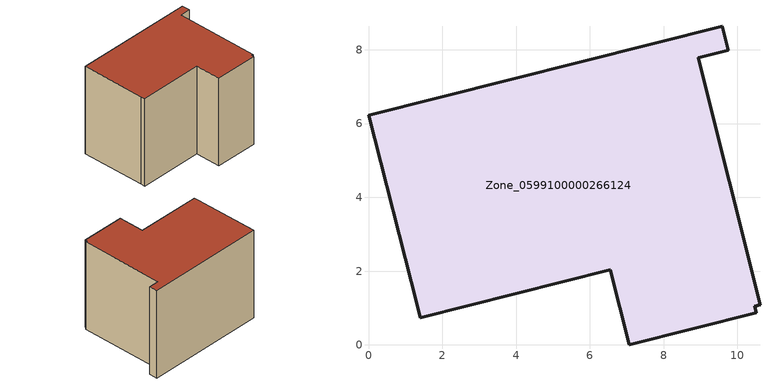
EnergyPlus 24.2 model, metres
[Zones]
Zone_0599100000266124
 floor ground (C_G): 10.52,0.86 7.07,0 6.56,2.04 1.41,0.74 1.32,1.08 0,6.22 9.59,8.64 9.75,7.99 8.93,7.78 10.61,1.08 10.47,1.05 z0
 wall outside (C_F): 9.75,7.99 9.59,8.64 0,6.22 1.32,1.08 1.41,0.74 6.56,2.04 7.07,0 10.52,0.86 10.47,1.05 10.61,1.08 8.93,7.78 9.75,7.99 z0:7.5
 roof outside (C_R): 10.52,0.86 10.47,1.05 10.61,1.08 8.93,7.78 9.75,7.99 9.59,8.64 0,6.22 1.32,1.08 1.41,0.74 6.56,2.04 7.07,0 z7.5
[BUILDING]
Pand.0599100000266124: North Axis=0; Terrain=City; Loads Convergence Tolerance Value=0.04; Temperature Convergence Tolerance Value=0.4; Solar Distribution=FullExterior; Maximum Number of Warmup Days=25; Minimum Number of Warmup Days=1
[Site:Location]
Rotterdam.The.Hague.AP_ZH_NLD Design_Conditions: Latitude=51.96; Longitude=4.45; Time Zone=1; Elevation=-4.5
[SITE:GROUNDTEMPERATURE:BUILDINGSURFACE]
18, 18, 18, 18, 18, 18, 18, 18, 18, 18, 18, 18
[MATERIAL] Thermal Absorptance=0.9; Solar Absorptance=0.7; Visible Absorptance=0.7
Name | Roughness | Thickness | Conductivity | Density | Specific Heat
G.TC.1975-1991 | MediumSmooth | 0.15 | 0.288461 | 540 | 1210
F.TC.1975-1991 | Rough | 0.3 | 0.230769 | 1920 | 840
R.TC.1975-1991 | MediumRough | 0.2 | 0.153846 | 1500 | 1000
[CONSTRUCTION]
C_G: G.TC.1975-1991
C_F: F.TC.1975-1991
C_R: R.TC.1975-1991
[ZONE]
Zone_0599100000266124: Type=1; Multiplier=1; Ceiling Height=Autocalculate; Volume=Autocalculate; Floor Area=autocalculate; Part of Total Floor Area=Yes
[ZONEINFILTRATION:DESIGNFLOWRATE]
Infil_Zone_0599100000266124: Zone or ZoneList or Space or SpaceList=Zone_0599100000266124; Schedule=AlwaysOn; Design Flow Rate Calculation Method=Flow/Area; Flow Rate per Floor Area=0.003; Constant Term Coefficient=1; Temperature Term Coefficient=0; Velocity Term Coefficient=0; Velocity Squared Term Coefficient=0
[HVACTEMPLATE:ZONE:IDEALLOADSAIRSYSTEM]
Zone_0599100000266124: Maximum Heating Supply Air Temperature=50; Minimum Cooling Supply Air Temperature=13; Maximum Heating Supply Air Humidity Ratio=0.0156; Minimum Cooling Supply Air Humidity Ratio=0.0077; Heating Limit=NoLimit; Cooling Limit=NoLimit; Dehumidification Control Type=ConstantSensibleHeatRatio; Cooling Sensible Heat Ratio=0.7; Dehumidification Setpoint=60; Humidification Control Type=None; Humidification Setpoint=30; Outdoor Air Method=None; Outdoor Air Flow Rate per Person=0.00944; Outdoor Air Flow Rate per Zone Floor Area=0; Outdoor Air Flow Rate per Zone=0; Demand Controlled Ventilation Type=None; Outdoor Air Economizer Type=NoEconomizer; Heat Recovery Type=None; Sensible Heat Recovery Effectiveness=0.7; Latent Heat Recovery Effectiveness=0.65
[ZONECONTROL:THERMOSTAT]
ThermostatControl_Zone_0599100000266124: Zone or ZoneList=Zone_0599100000266124; Control Type Schedule=DualSetpointControlType; Control 1=Thermostat_Zone_0599100000266124; Temperature Difference Between Cutout And Setpoint=0
[THERMOSTATSETPOINT:DUALSETPOINT]
Thermostat_Zone_0599100000266124: Heating Setpoint Temperature Schedule=HeatingSetpoint_Zone_0599100000266124; Cooling Setpoint Temperature Schedule=CoolingSetpoint_Zone_0599100000266124
[SCHEDULE:COMPACT]
HeatingSetpoint_Zone_0599100000266124: Through: 12/31, For: AllDays, Until: 24:00, 21
CoolingSetpoint_Zone_0599100000266124: Through: 12/31, For: AllDays, Until: 24:00, 24
DualSetpointControlType: Through: 12/31, For: AllDays, Until: 24:00, 4
AlwaysOn: Through: 12/31, For: AllDays, Until: 24:00, 1
